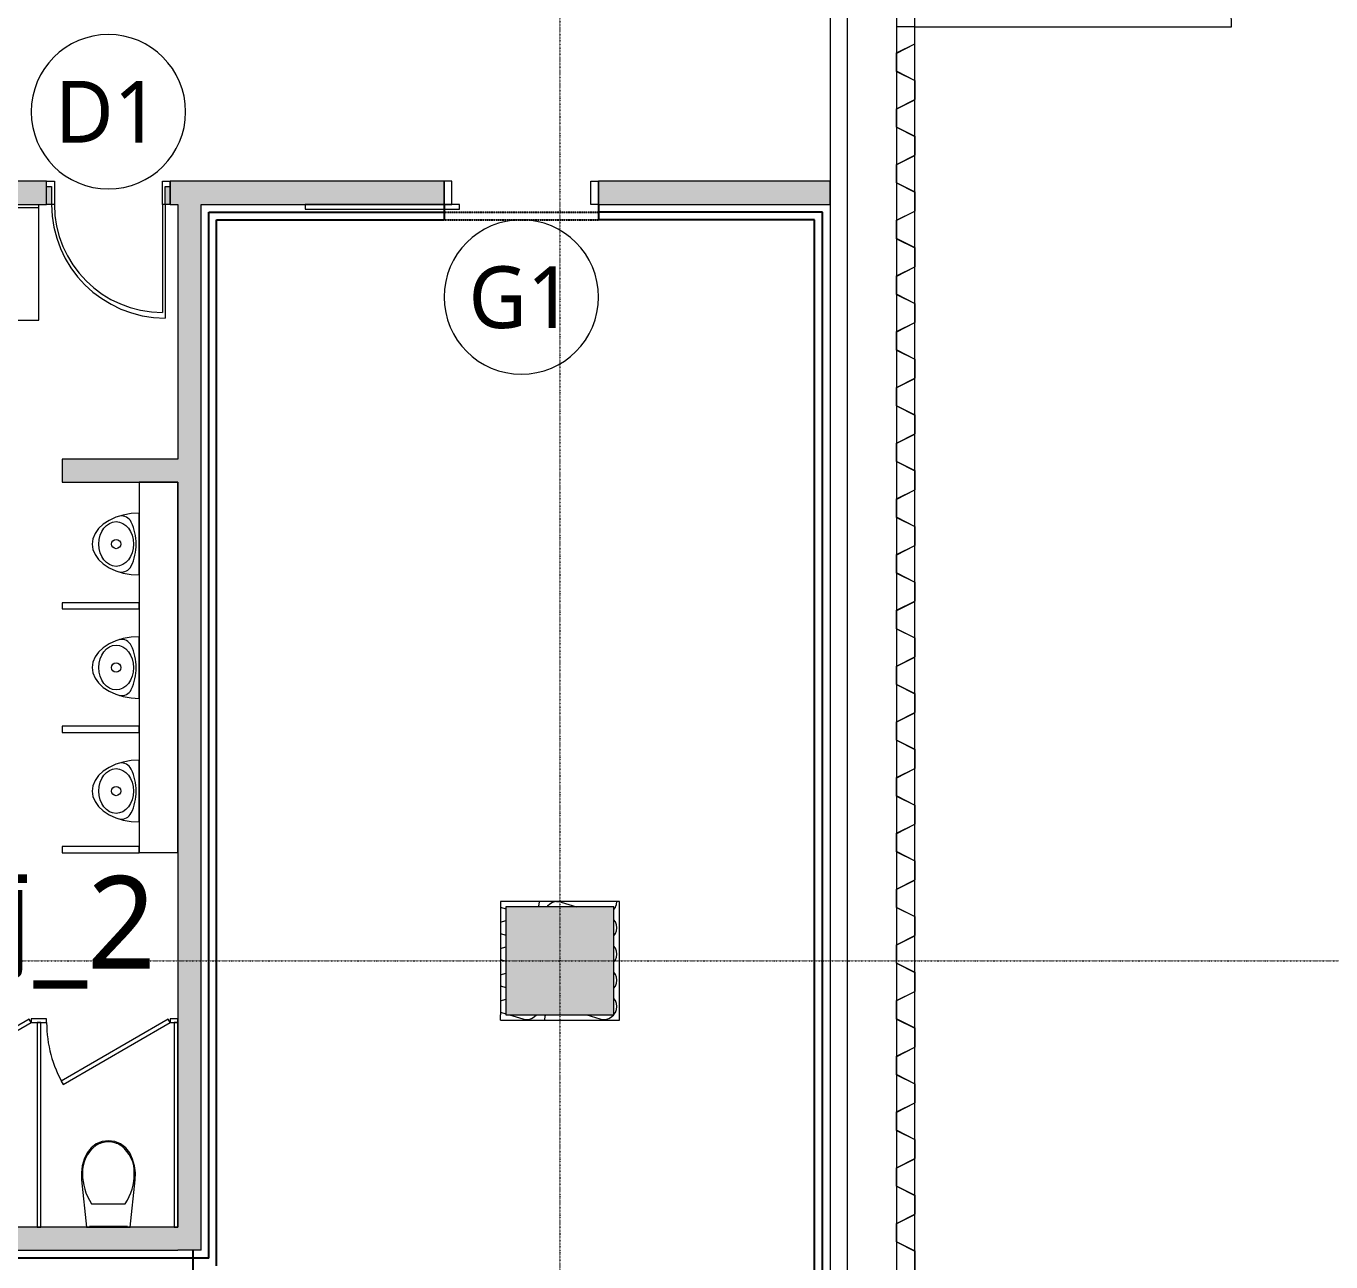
# Model space of a CAD drawing. Extents: x -32000 to 290600, y -29000 to 131250.
# Drawn here: x 258142 to 266594, y 13050 to 21055 of the extents above; entities that cross this region are included whole.
import ezdxf
from ezdxf.enums import TextEntityAlignment as Align

# ---------------------------------------------------------------- set-up
doc = ezdxf.new("R2010")
doc.units = 0
doc.header["$LTSCALE"] = 10
for name, pattern in [('H12PL3$0$JJP_三點線', [0.9, 0.3, -0.15, 0, -0.15, 0, -0.15, 0, -0.15]), ('H12PL3$0$JJP_虛線(退縮線、投影線、地下室範圍、非屬本工程、圖面分區)', [0.45, 0.3, -0.15]), ('XFDP30$0$HIDDEN2', [0.1875, 0.125, -0.0625]), ('XFM7P30ICA$0$H12PL3$0$JJP_三點線', [0.9, 0.3, -0.15, 0, -0.15, 0, -0.15, 0, -0.15]), ('XFM7P30ICA$0$H12PL3$0$JJP_虛線(退縮線、投影線、地下室範圍、非屬本工程、圖面分區)', [0.45, 0.3, -0.15]), ('XFM7P30ICA$0$XFDP30$0$HIDDEN2', [0.1875, 0.125, -0.0625])]:
    doc.linetypes.add(name, pattern=pattern)
for name, color, linetype in [('H12PL3$0$A-OBJE-TOIL.3D', 252, 'Continuous'), ('H12PL3$0$A-WALL-EX', 252, 'Continuous'), ('H12PL3$0$A-WALL-IN', 252, 'Continuous'), ('H12PL3$0$A-ZONE', 252, 'Continuous'), ('H12PL3$0$Door', 252, 'Continuous'), ('H12PL3$0$S-COL', 252, 'Continuous'), ('H12PL3$0$S-GRID', 252, 'Continuous'), ('XFDP30$0$A-C1-PVC (8K於 50K時拆除)', 2, 'XFDP30$0$ZIGZAG'), ('XFDP30$0$A-W-P1S (50K)', 2, 'Continuous'), ('XFM7P30ICA$0$H12PL3$0$A-OBJE-TOIL.3D', 252, 'Continuous'), ('XFM7P30ICA$0$H12PL3$0$A-WALL-EX', 252, 'Continuous'), ('XFM7P30ICA$0$H12PL3$0$A-WALL-IN', 252, 'Continuous'), ('XFM7P30ICA$0$H12PL3$0$D label', 252, 'Continuous'), ('XFM7P30ICA$0$H12PL3$0$Door', 252, 'Continuous'), ('XFM7P30ICA$0$H12PL3$0$Hattch', 252, 'Continuous'), ('XFM7P30ICA$0$H12PL3$0$S-COL', 252, 'Continuous'), ('XFM7P30ICA$0$H12PL3$0$S-GRID', 252, 'Continuous'), ('XFM7P30ICA$0$XFDP30$0$A-W-P1S (50K)', 2, 'Continuous')]:
    doc.layers.add(name, color=color, linetype=linetype)
doc.styles.add('H12PL3$0$Standard', font='', dxfattribs={"width": 0.8})
doc.styles.add('XFM7P30ICA$0$H12PL3$0$Standard', font='isocp.shx', dxfattribs={"bigfont": 'chineset.shx'})
doc.styles.get('H12PL3$0$Standard').set_extended_font_data('Microsoft JhengHei')
doc.linetypes.add('XFDP30$0$ZIGZAG', pattern='A,0.0001,-0.2,[131,ltypeshp.shx,S=0.2,R=0,X=-0.2,Y=0],-0.4,[131,ltypeshp.shx,S=0.2,R=180,X=0.2,Y=0],-0.2', length=0.8001)

# ---------------------------------------------------------------- blocks, each defined once
blk = doc.blocks.new('XFDP30')
at = {"layer": 'XFDP30$0$A-C1-PVC (8K於 50K時拆除)', "ltscale": 0.25}
blk.add_line((259225, 10800), (259225, 13125), dxfattribs=at)
at = {"layer": 'XFDP30$0$A-W-P1S (50K)'}
for p, q in [((260850, 19900), (260850, 19800)), ((261850, 19900), (261850, 19800)), ((259325, 19850), (260850, 19850)), ((259325, 13075), (259325, 19850)), ((259375, 19800), (260850, 19800)), ((259375, 13025), (259375, 19800)), ((263300, 19850), (261850, 19850)), ((263250, 19800), (261850, 19800)), ((263250, -2000), (263250, 19800)), ((263300, -2050), (263300, 19850)), ((259325, 13075), (252475, 13075))]:
    blk.add_line(p, q, dxfattribs=at)
at = {"layer": 'XFDP30$0$A-W-P1S (50K)', "linetype": 'XFDP30$0$HIDDEN2'}
for p, q in [((260850, 19850), (261850, 19850)), ((260850, 19800), (261850, 19800))]:
    blk.add_line(p, q, dxfattribs=at)
blk = doc.blocks.new('H12PL3')
at = {"layer": 'H12PL3$0$A-OBJE-TOIL.3D', "lineweight": 0}
for p, q in [((258175, 14625), (258175, 14600)), ((258225, 14625), (258175, 14625)), ((258275, 14625), (258225, 14625)), ((258275, 14600), (258275, 14625)), ((258175, 14600), (258225, 14600)), ((258225, 14600), (258275, 14600)), ((258566.06, 13426.41), (258675, 13426.41)), ((258675, 13426.41), (258783.94, 13426.41))]:
    blk.add_line(p, q, dxfattribs=at)
at = {"layer": 'H12PL3$0$A-OBJE-TOIL.3D', "lineweight": 0, "flags": 128}
for points in [[(259125, 18100), (258875, 18100)], [(258875, 18100), (258875, 15700)], [(259125, 15700), (259125, 18100)], [(259125, 15700), (258875, 15700)]]:
    blk.add_lwpolyline(points, dxfattribs=at)
for points in [[(258875.2, 17900), (258822.24, 17896.97), (258770.88, 17887.95), (258722.7, 17873.22), (258679.14, 17853.23), (258641.55, 17828.58), (258611.05, 17800.03), (258588.58, 17768.43), (258574.82, 17734.76), (258570.18, 17700.03), (258574.81, 17665.3), (258588.57, 17631.62), (258611.03, 17600.03), (258641.52, 17571.47), (258679.11, 17546.81), (258722.66, 17526.81), (258770.85, 17512.07), (258822.2, 17503.04), (258875.16, 17500), (258875.18, 17700)], [(258875.14, 17280), (258875.14, 17320), (258375.14, 17320.05), (258375.14, 17280.05)], [(258875.12, 17100), (258822.16, 17096.97), (258770.8, 17087.95), (258722.62, 17073.22), (258679.07, 17053.23), (258641.47, 17028.58), (258610.97, 17000.03), (258588.5, 16968.43), (258574.74, 16934.76), (258570.1, 16900.03), (258574.73, 16865.3), (258588.49, 16831.62), (258610.95, 16800.03), (258641.45, 16771.47), (258679.04, 16746.81), (258722.59, 16726.81), (258770.77, 16712.07), (258822.12, 16703.04), (258875.08, 16700), (258875.1, 16900)], [(258875.06, 16480), (258875.06, 16520), (258375.06, 16520.05), (258375.06, 16480.05)], [(258875.04, 16300), (258822.08, 16296.97), (258770.73, 16287.95), (258722.54, 16273.22), (258678.99, 16253.23), (258641.39, 16228.58), (258610.9, 16200.03), (258588.42, 16168.43), (258574.66, 16134.76), (258570.02, 16100.03), (258574.65, 16065.3), (258588.41, 16031.62), (258610.88, 16000.03), (258641.37, 15971.47), (258678.96, 15946.81), (258722.51, 15926.81), (258770.69, 15912.07), (258822.04, 15903.04), (258875, 15900), (258875.02, 16100)], [(258874.99, 15700), (258874.99, 15740), (258374.99, 15740.05), (258374.99, 15700.05)], [(259075, 14625), (259075, 14600), (259125, 14600), (259125, 14625)], [(258162.5, 14621.65), (257469.68, 14221.65), (257482.18, 14200), (258175, 14600)], [(258212.5, 13275), (258237.5, 13275), (258237.5, 14600), (258212.5, 14600)], [(259062.5, 14621.65), (258369.68, 14221.65), (258382.18, 14200), (259075, 14600)], [(259100, 13275), (259125, 13275), (259125, 14600), (259100, 14600)], [(258844.42, 13671.75), (258832.02, 13715.28), (258813, 13756.35), (258787.4, 13788.89), (258754.36, 13813.85), (258716.05, 13829.56), (258675, 13835), (258633.95, 13829.56), (258595.64, 13813.85), (258562.6, 13788.89), (258537, 13756.35), (258517.98, 13715.28), (258505.58, 13671.75), (258500.09, 13626.82), (258501.65, 13581.59), (258534.03, 13275), (258815.97, 13275), (258848.35, 13581.59), (258849.91, 13626.82)], [(258552, 13275), (258798, 13275), (258798, 13280), (258552, 13280)]]:
    blk.add_lwpolyline(points, close=True, dxfattribs=at)
at = {"layer": 'H12PL3$0$A-OBJE-TOIL.3D', "lineweight": 0}
for centre in [(258725.18, 17700.01), (258725.1, 16900.01), (258725.02, 16100.01)]:
    blk.add_circle(centre, 30, dxfattribs=at)
for centre, radius, start, end in [((258759.92, 17811.8), 70.02, 25.447022, 100.808974), ((258525.03, 17700.03), 330.15, 359.994444, 25.447022), ((258525.03, 17700.03), 330.15, 334.541866, 359.994444), ((258759.9, 17588.22), 70.02, 259.179914, 334.541864), ((258759.84, 17011.8), 70.02, 25.447022, 100.808974), ((258524.95, 16900.03), 330.15, 359.994444, 25.447022), ((258524.95, 16900.03), 330.15, 334.541866, 359.994444), ((258759.82, 16788.22), 70.02, 259.179914, 334.541864), ((258759.77, 16211.8), 70.02, 25.447022, 100.808974), ((258524.87, 16100.03), 330.15, 359.994444, 25.447022), ((258524.87, 16100.03), 330.15, 334.541866, 359.994444), ((258759.74, 15988.22), 70.02, 259.179914, 334.541864), ((259075, 14600), 800, 180, 210)]:
    blk.add_arc(centre, radius, start, end, dxfattribs=at)
for centre in [(258725.18, 17700.01), (258725.1, 16900.01), (258725.02, 16100.01)]:
    blk.add_ellipse(centre, major_axis=(0.01, 145), ratio=0.7724138, dxfattribs=at)
for centre, major_axis, start_param, end_param in [((258764.46, 13635.77), (256.9, 0), 2.2967315, 3.1973201), ((258675.81, 13706.16), (138.52, 0), 1.5766572, 2.203301), ((258674.19, 13706.16), (138.52, 0), 0.9382918, 1.5649356), ((258585.54, 13635.77), (256.9, 0), 6.2274541, 7.1280426), ((258933.1, 13614.44), (425.25, 0), 3.1179745, 3.6709951), ((258416.9, 13614.44), (425.25, 0), 5.7537806, 6.3068011)]:
    blk.add_ellipse(centre, major_axis=major_axis, ratio=0.8755459, start_param=start_param, end_param=end_param, dxfattribs=at)
at = {"layer": 'H12PL3$0$A-WALL-EX', "linetype": 'H12PL3$0$JJP_虛線(退縮線、投影線、地下室範圍、非屬本工程、圖面分區)', "lineweight": 0}
blk.add_line((263900, -2530), (263900, 30380), dxfattribs=at)
at = {"layer": 'H12PL3$0$A-WALL-EX', "lineweight": 0}
for p, q in [((263785, 21050), (263780, 21050)), ((263900, 21050), (263785, 21050))]:
    blk.add_line(p, q, dxfattribs=at)
at = {"layer": 'H12PL3$0$A-WALL-EX', "linetype": 'H12PL3$0$JJP_虛線(退縮線、投影線、地下室範圍、非屬本工程、圖面分區)', "lineweight": 0, "flags": 128}
for points in [[(263900.03, -2650.03), (263900.03, 30500)], [(263780, 30380), (263780, -2530)], [(263780, 30380), (263780, -2530)], [(263900, -2650), (263900, 30380)]]:
    blk.add_lwpolyline(points, dxfattribs=at)
at = {"layer": 'H12PL3$0$A-WALL-EX', "lineweight": 0, "flags": 128}
for points in [[(263780, 21050), (263780, -2530)], [(263900, -2650), (263900, 21050)]]:
    blk.add_lwpolyline(points, dxfattribs=at)
at = {"layer": 'H12PL3$0$A-WALL-IN', "lineweight": 0}
for p, q in [((258275, 19900), (258275, 20050)), ((259075, 19900), (259075, 20050)), ((260850, 19900), (260850, 20050)), ((261850, 19900), (261850, 20050))]:
    blk.add_line(p, q, dxfattribs=at)
at = {"layer": 'H12PL3$0$A-WALL-IN', "lineweight": 0, "flags": 128}
for points in [[(263350, 26150), (263350, -2100)], [(263462.5, -2100), (263462.5, 26150)], [(258275, 20050), (256425, 20050)], [(259125, 20050), (259075, 20050)], [(259275, 20050), (259125, 20050)], [(260850, 20050), (259275, 20050)], [(263350, 20050), (261850, 20050)], [(263350, 19900), (263350, 20050)], [(256425, 19900), (258275, 19900)], [(259075, 19900), (259125, 19900)], [(259125, 19900), (259125, 18250)], [(259275, 19900), (260850, 19900)], [(259275, 13125), (259275, 19900)], [(261850, 19900), (263350, 19900)], [(259125, 18250), (258375.13, 18250)], [(258375.13, 18250), (258375.13, 18100)], [(258375.13, 18100), (259125, 18100)], [(259125, 18100), (259125, 13275)], [(261215, 15385), (261215, 15350)], [(261950, 15385), (261215, 15385)], [(261985, 15385), (261950, 15385)], [(261985, 14650), (261985, 15385)], [(261215, 15350), (261215, 14650)], [(261215, 14615), (261215, 14650)], [(261985, 14615), (261985, 14650)], [(261215, 14615), (261985, 14615)], [(259125, 13275), (256425, 13275)], [(252675, 13125), (259125, 13125)], [(259275, 13125), (259125, 13125)]]:
    blk.add_lwpolyline(points, dxfattribs=at)
at = {"layer": 'H12PL3$0$Door', "lineweight": 0}
for p, q in [((263785, 21050), (263780, 21050)), ((263900, 21050), (263785, 21050)), ((263900, 21050), (263785, 21050)), ((263900, 21050), (265950, 21050)), ((258275, 20050), (258325, 20050)), ((258275, 19900), (258275, 20050)), ((258275, 19900), (258275, 20050)), ((258275, 19900), (258275, 20050)), ((258325, 20050), (258325, 19900)), ((259025, 19900), (259025, 20050)), ((259025, 20050), (259075, 20050)), ((259075, 20050), (259075, 19900)), ((259075, 19900), (259075, 20050)), ((259075, 19900), (259075, 20050)), ((260900, 20050), (260850, 20050)), ((260850, 20050), (260850, 19900)), ((260900, 19900), (260900, 20050)), ((261800, 19900), (261800, 20050)), ((261800, 20050), (261850, 20050)), ((261850, 20050), (261850, 19900)), ((258325, 19900), (258275, 19900)), ((259075, 19900), (259025, 19900)), ((259025, 19900), (259025, 19200)), ((260950, 19900), (259950, 19900)), ((259950, 19900), (259950, 19870)), ((259950, 19870), (260950, 19870)), ((260850, 19900), (260900, 19900)), ((260950, 19870), (260950, 19900)), ((261850, 19900), (261800, 19900))]:
    blk.add_line(p, q, dxfattribs=at)
for centre, radius, start, end in [((263900, 21050), 2050, 0, 90), ((259025, 19900), 700, 180, 270)]:
    blk.add_arc(centre, radius, start, end, dxfattribs=at)
at = {"layer": 'H12PL3$0$S-COL', "lineweight": 0, "flags": 128}
blk.add_lwpolyline([(261250, 14650), (261950, 14650), (261950, 15350), (261250, 15350)], close=True, dxfattribs=at)
at = {"layer": 'H12PL3$0$S-GRID', "linetype": 'H12PL3$0$JJP_三點線', "lineweight": 0}
for p, q in [((261600, 128250), (261600, -28000)), ((-29000, 15000), (289600, 15000))]:
    blk.add_line(p, q, dxfattribs=at)
blk.add_blockref('XFDP30', (0, 0))
at = {"layer": 'H12PL3$0$A-ZONE', "style": 'H12PL3$0$Standard'}
blk.add_text('男廁_2', height=600, dxfattribs=at).set_placement((257768.2, 15549.94), align=Align.TOP_CENTER)
blk = doc.blocks.new('XFM7P30ICA$0$XFDP30')
at = {"layer": 'XFM7P30ICA$0$XFDP30$0$A-W-P1S (50K)'}
for p, q in [((260850, 19900), (260850, 19800)), ((261850, 19900), (261850, 19800)), ((259325, 19850), (260850, 19850)), ((259325, 13075), (259325, 19850)), ((259375, 19800), (260850, 19800)), ((259375, 13025), (259375, 19800)), ((263300, 19850), (261850, 19850)), ((263250, 19800), (261850, 19800)), ((263250, -2000), (263250, 19800)), ((263300, -2050), (263300, 19850)), ((259325, 13075), (252475, 13075))]:
    blk.add_line(p, q, dxfattribs=at)
at = {"layer": 'XFM7P30ICA$0$XFDP30$0$A-W-P1S (50K)', "linetype": 'XFM7P30ICA$0$XFDP30$0$HIDDEN2'}
for p, q in [((260850, 19850), (261850, 19850)), ((260850, 19800), (261850, 19800))]:
    blk.add_line(p, q, dxfattribs=at)
blk = doc.blocks.new('XFM7P30ICA$0$H12PL3')
at = {"layer": 'XFM7P30ICA$0$H12PL3$0$Hattch', "linetype": 'Continuous', "lineweight": 0}
for points in [[(256425, 20050), (256425, 19900), (258275, 19900), (258275, 20050)], [(259075, 20050), (259075, 19900), (259125, 19900), (259125, 20050)], [(259125, 20050), (259125, 19900), (259275, 20050)], [(259125, 19900), (259275, 19900), (259275, 20050)], [(259275, 19900), (260850, 19900), (260850, 20050), (259275, 20050)], [(261850, 20050), (261850, 19900), (263350, 19900), (263350, 20050)], [(258275, 20015), (258275, 19900), (258307, 19900), (258307, 20015)], [(259075, 19900), (259075, 20015), (259043, 20015), (259043, 19900)], [(259275, 13275), (259275, 19900), (259125, 19900), (259125, 13275)], [(258375.13, 18100), (259125, 18100), (259125, 18250), (258375.13, 18250)], [(261250, 14650), (261950, 14650), (261950, 15350), (261250, 15350)], [(252675, 13125), (259125, 13125), (259125, 13275), (252675, 13275)], [(259125, 13125), (259275, 13125), (259125, 13275)], [(259275, 13275), (259125, 13275), (259275, 13125)]]:
    blk.add_hatch(color=256, dxfattribs=at).paths.add_polyline_path(points)
at = {"layer": 'XFM7P30ICA$0$H12PL3$0$A-OBJE-TOIL.3D', "lineweight": 0}
for p, q in [((256425, 19900), (258225, 19900)), ((256425, 19880), (258225, 19880)), ((258225, 19150), (258225, 19900)), ((256425, 19150), (258225, 19150)), ((258175, 14625), (258175, 14600)), ((258225, 14625), (258175, 14625)), ((258275, 14625), (258225, 14625)), ((258275, 14600), (258275, 14625)), ((258175, 14600), (258225, 14600)), ((258225, 14600), (258275, 14600)), ((258566.06, 13426.41), (258675, 13426.41)), ((258675, 13426.41), (258783.94, 13426.41))]:
    blk.add_line(p, q, dxfattribs=at)
at = {"layer": 'XFM7P30ICA$0$H12PL3$0$A-OBJE-TOIL.3D', "lineweight": 0, "flags": 128}
for points in [[(259125, 18100), (258875, 18100)], [(258875, 18100), (258875, 15700)], [(259125, 15700), (259125, 18100)], [(259125, 15700), (258875, 15700)]]:
    blk.add_lwpolyline(points, dxfattribs=at)
for points in [[(258875.2, 17900), (258822.24, 17896.97), (258770.88, 17887.95), (258722.7, 17873.22), (258679.14, 17853.23), (258641.55, 17828.58), (258611.05, 17800.03), (258588.58, 17768.43), (258574.82, 17734.76), (258570.18, 17700.03), (258574.81, 17665.3), (258588.57, 17631.62), (258611.03, 17600.03), (258641.52, 17571.47), (258679.11, 17546.81), (258722.66, 17526.81), (258770.85, 17512.07), (258822.2, 17503.04), (258875.16, 17500), (258875.18, 17700)], [(258875.14, 17280), (258875.14, 17320), (258375.14, 17320.05), (258375.14, 17280.05)], [(258875.12, 17100), (258822.16, 17096.97), (258770.8, 17087.95), (258722.62, 17073.22), (258679.07, 17053.23), (258641.47, 17028.58), (258610.97, 17000.03), (258588.5, 16968.43), (258574.74, 16934.76), (258570.1, 16900.03), (258574.73, 16865.3), (258588.49, 16831.62), (258610.95, 16800.03), (258641.45, 16771.47), (258679.04, 16746.81), (258722.59, 16726.81), (258770.77, 16712.07), (258822.12, 16703.04), (258875.08, 16700), (258875.1, 16900)], [(258875.06, 16480), (258875.06, 16520), (258375.06, 16520.05), (258375.06, 16480.05)], [(258875.04, 16300), (258822.08, 16296.97), (258770.73, 16287.95), (258722.54, 16273.22), (258678.99, 16253.23), (258641.39, 16228.58), (258610.9, 16200.03), (258588.42, 16168.43), (258574.66, 16134.76), (258570.02, 16100.03), (258574.65, 16065.3), (258588.41, 16031.62), (258610.88, 16000.03), (258641.37, 15971.47), (258678.96, 15946.81), (258722.51, 15926.81), (258770.69, 15912.07), (258822.04, 15903.04), (258875, 15900), (258875.02, 16100)], [(258874.99, 15700), (258874.99, 15740), (258374.99, 15740.05), (258374.99, 15700.05)], [(259075, 14625), (259075, 14600), (259125, 14600), (259125, 14625)], [(258162.5, 14621.65), (257469.68, 14221.65), (257482.18, 14200), (258175, 14600)], [(258212.5, 13275), (258237.5, 13275), (258237.5, 14600), (258212.5, 14600)], [(259062.5, 14621.65), (258369.68, 14221.65), (258382.18, 14200), (259075, 14600)], [(259100, 13275), (259125, 13275), (259125, 14600), (259100, 14600)], [(258844.42, 13671.75), (258832.02, 13715.28), (258813, 13756.35), (258787.4, 13788.89), (258754.36, 13813.85), (258716.05, 13829.56), (258675, 13835), (258633.95, 13829.56), (258595.64, 13813.85), (258562.6, 13788.89), (258537, 13756.35), (258517.98, 13715.28), (258505.58, 13671.75), (258500.09, 13626.82), (258501.65, 13581.59), (258534.03, 13275), (258815.97, 13275), (258848.35, 13581.59), (258849.91, 13626.82)], [(258552, 13275), (258798, 13275), (258798, 13280), (258552, 13280)]]:
    blk.add_lwpolyline(points, close=True, dxfattribs=at)
at = {"layer": 'XFM7P30ICA$0$H12PL3$0$A-OBJE-TOIL.3D', "lineweight": 0}
for centre in [(258725.18, 17700.01), (258725.1, 16900.01), (258725.02, 16100.01)]:
    blk.add_circle(centre, 30, dxfattribs=at)
for centre, radius, start, end in [((258759.92, 17811.8), 70.02, 25.447022, 100.808974), ((258525.03, 17700.03), 330.15, 359.994444, 25.447022), ((258525.03, 17700.03), 330.15, 334.541866, 359.994444), ((258759.9, 17588.22), 70.02, 259.179914, 334.541864), ((258759.84, 17011.8), 70.02, 25.447022, 100.808974), ((258524.95, 16900.03), 330.15, 359.994444, 25.447022), ((258524.95, 16900.03), 330.15, 334.541866, 359.994444), ((258759.82, 16788.22), 70.02, 259.179914, 334.541864), ((258759.77, 16211.8), 70.02, 25.447022, 100.808974), ((258524.87, 16100.03), 330.15, 359.994444, 25.447022), ((258524.87, 16100.03), 330.15, 334.541866, 359.994444), ((258759.74, 15988.22), 70.02, 259.179914, 334.541864), ((259075, 14600), 800, 180, 210)]:
    blk.add_arc(centre, radius, start, end, dxfattribs=at)
for centre in [(258725.18, 17700.01), (258725.1, 16900.01), (258725.02, 16100.01)]:
    blk.add_ellipse(centre, major_axis=(0.01, 145), ratio=0.7724138, dxfattribs=at)
for centre, major_axis, start_param, end_param in [((258764.46, 13635.77), (256.9, 0), 2.2967315, 3.1973201), ((258675.81, 13706.16), (138.52, 0), 1.5766572, 2.203301), ((258674.19, 13706.16), (138.52, 0), 0.9382918, 1.5649356), ((258585.54, 13635.77), (256.9, 0), 6.2274541, 7.1280426), ((258933.1, 13614.44), (425.25, 0), 3.1179745, 3.6709951), ((258416.9, 13614.44), (425.25, 0), 5.7537806, 6.3068011)]:
    blk.add_ellipse(centre, major_axis=major_axis, ratio=0.8755459, start_param=start_param, end_param=end_param, dxfattribs=at)
at = {"layer": 'XFM7P30ICA$0$H12PL3$0$A-WALL-EX', "linetype": 'XFM7P30ICA$0$H12PL3$0$JJP_虛線(退縮線、投影線、地下室範圍、非屬本工程、圖面分區)', "lineweight": 0}
blk.add_line((263900, -2530), (263900, 30380), dxfattribs=at)
at = {"layer": 'XFM7P30ICA$0$H12PL3$0$A-WALL-EX', "lineweight": 0}
for p, q in [((263785, 21050), (263780, 21050)), ((263900, 21050), (263785, 21050))]:
    blk.add_line(p, q, dxfattribs=at)
at = {"layer": 'XFM7P30ICA$0$H12PL3$0$A-WALL-EX', "linetype": 'XFM7P30ICA$0$H12PL3$0$JJP_虛線(退縮線、投影線、地下室範圍、非屬本工程、圖面分區)', "lineweight": 0, "flags": 128}
for points in [[(263900.03, -2650.03), (263900.03, 30500)], [(263780, 30380), (263780, -2530)], [(263780, 30380), (263780, -2530)], [(263900, -2650), (263900, 30380)]]:
    blk.add_lwpolyline(points, dxfattribs=at)
at = {"layer": 'XFM7P30ICA$0$H12PL3$0$A-WALL-EX', "lineweight": 0, "flags": 128}
for points in [[(263780, 21050), (263780, -2530)], [(263900, -2650), (263900, 21050)]]:
    blk.add_lwpolyline(points, dxfattribs=at)
at = {"layer": 'XFM7P30ICA$0$H12PL3$0$A-WALL-IN', "lineweight": 0}
for p, q in [((258275, 20015), (258275, 20050)), ((259075, 20015), (259075, 20050)), ((260850, 19900), (260850, 20050)), ((261850, 19900), (261850, 20050)), ((258275, 19900), (258275, 20015)), ((259075, 19900), (259075, 20015))]:
    blk.add_line(p, q, dxfattribs=at)
at = {"layer": 'XFM7P30ICA$0$H12PL3$0$A-WALL-IN', "lineweight": 0, "flags": 128}
for points in [[(263462.5, -2100), (263462.5, 26300)], [(263350, 21850), (263350, -2100)], [(258275, 20050), (256425, 20050)], [(259125, 20050), (259075, 20050)], [(259275, 20050), (259125, 20050)], [(260850, 20050), (259275, 20050)], [(263350, 20050), (261850, 20050)], [(263350, 19900), (263350, 20050)], [(256425, 19900), (258275, 19900)], [(259075, 19900), (259125, 19900)], [(259125, 19900), (259125, 18250)], [(259275, 19900), (260850, 19900)], [(259275, 13125), (259275, 19900)], [(261850, 19900), (263350, 19900)], [(259125, 18250), (258375.13, 18250)], [(258375.13, 18250), (258375.13, 18100)], [(258375.13, 18100), (259125, 18100)], [(259125, 18100), (259125, 13275)], [(261215, 15385), (261215, 15350)], [(261950, 15385), (261215, 15385)], [(261985, 15385), (261950, 15385)], [(261985, 14650), (261985, 15385)], [(261215, 15350), (261215, 14650)], [(261215, 14615), (261215, 14650)], [(261985, 14615), (261985, 14650)], [(261215, 14615), (261985, 14615)], [(259125, 13275), (256425, 13275)], [(252675, 13125), (259125, 13125)], [(259275, 13125), (259125, 13125)]]:
    blk.add_lwpolyline(points, dxfattribs=at)
at = {"layer": 'XFM7P30ICA$0$H12PL3$0$D label', "lineweight": 0, "flags": 128}
for points in [[(258175, 20500, 1), (259175, 20500, 1)], [(260850, 19300, 1), (261850, 19300, 1)]]:
    blk.add_lwpolyline(points, format="xyb", close=True, dxfattribs=at)
at = {"layer": 'XFM7P30ICA$0$H12PL3$0$Door', "lineweight": 0}
for p, q in [((263785, 21050), (263780, 21050)), ((263900, 21050), (263785, 21050)), ((263900, 21050), (263785, 21050)), ((263900, 21050), (265950, 21050)), ((258275, 20015), (258275, 20050)), ((259075, 20015), (259075, 20050)), ((260900, 20050), (260850, 20050)), ((260850, 20050), (260850, 19900)), ((260900, 19900), (260900, 20050)), ((261800, 19900), (261800, 20050)), ((261800, 20050), (261850, 20050)), ((261850, 20050), (261850, 19900)), ((258275, 20015), (258307, 20015)), ((258275, 19900), (258275, 20015)), ((258275, 19900), (258275, 20015)), ((258275, 19900), (258275, 20015)), ((258307, 20015), (258307, 19900)), ((259043, 19900), (259043, 20015)), ((259043, 20015), (259075, 20015)), ((259075, 20015), (259075, 19900)), ((259075, 19900), (259075, 20015)), ((259075, 19900), (259075, 20015)), ((258307, 19900), (258275, 19900)), ((259075, 19900), (259043, 19900)), ((259043, 19900), (259043, 19164)), ((260950, 19900), (259950, 19900)), ((259950, 19900), (259950, 19870)), ((259950, 19870), (260950, 19870)), ((260850, 19900), (260900, 19900)), ((260950, 19870), (260950, 19900)), ((261850, 19900), (261800, 19900))]:
    blk.add_line(p, q, dxfattribs=at)
for centre, radius, start, end in [((263900, 21050), 2050, 0, 90), ((259043, 19900), 736, 180, 270)]:
    blk.add_arc(centre, radius, start, end, dxfattribs=at)
at = {"layer": 'XFM7P30ICA$0$H12PL3$0$Hattch', "lineweight": 0}
for p, q in [((263898.32, 20941.26), (263898.32, 21050)), ((263780, 20881.06), (263898.32, 20940.22)), ((263780, 20761.06), (263780, 20881.06)), ((263781.68, 20880.02), (263900, 20939.18)), ((263781.68, 20762.1), (263781.68, 20880.02)), ((263780, 20761.06), (263898.32, 20701.9)), ((263781.68, 20762.1), (263900, 20702.94)), ((263898.32, 20580.22), (263898.32, 20701.9)), ((263900, 20702.94), (263900, 20579.18)), ((263780, 20520.02), (263898.32, 20579.18)), ((263781.68, 20518.98), (263900, 20578.14)), ((263780, 20400.02), (263780, 20520.02)), ((263781.68, 20401.06), (263781.68, 20518.98)), ((263780, 20400.02), (263898.32, 20340.86)), ((263781.68, 20401.06), (263900, 20341.9)), ((263898.32, 20219.18), (263898.32, 20340.86)), ((263900, 20341.9), (263900, 20218.14)), ((263780, 20158.98), (263898.32, 20218.14)), ((263781.68, 20157.95), (263900, 20217.11)), ((263780, 20038.98), (263780, 20158.98)), ((263781.68, 20040.02), (263781.68, 20157.95)), ((263780, 20038.98), (263898.32, 19979.82)), ((263781.68, 20040.02), (263900, 19980.86)), ((263898.32, 19858.14), (263898.32, 19979.82)), ((263900, 19980.86), (263900, 19857.11)), ((263780, 19797.95), (263898.32, 19857.11)), ((263780, 19677.95), (263780, 19797.95)), ((263781.68, 19796.91), (263900, 19856.07)), ((263781.68, 19678.98), (263781.68, 19796.91)), ((263780, 19677.95), (263898.32, 19618.79)), ((263781.68, 19678.98), (263900, 19619.82)), ((263898.32, 19497.11), (263898.32, 19618.79)), ((263900, 19619.82), (263900, 19496.07)), ((263780, 19436.91), (263898.32, 19496.07)), ((263781.68, 19435.87), (263900, 19495.03)), ((263780, 19316.91), (263780, 19436.91)), ((263781.68, 19317.95), (263781.68, 19435.87)), ((263780, 19316.91), (263898.32, 19257.75)), ((263781.68, 19317.95), (263900, 19258.79)), ((263898.32, 19136.07), (263898.32, 19257.75)), ((263900, 19258.79), (263900, 19135.03)), ((263780, 19075.87), (263898.32, 19135.03)), ((263781.68, 19074.83), (263900, 19133.99)), ((263780, 18955.87), (263780, 19075.87)), ((263781.68, 18956.91), (263781.68, 19074.83)), ((263780, 18955.87), (263898.32, 18896.71)), ((263781.68, 18956.91), (263900, 18897.75)), ((263898.32, 18775.03), (263898.32, 18896.71)), ((263900, 18897.75), (263900, 18773.99)), ((263780, 18714.83), (263898.32, 18773.99)), ((263781.68, 18713.79), (263900, 18772.95)), ((263780, 18594.83), (263780, 18714.83)), ((263781.68, 18595.87), (263781.68, 18713.79)), ((263781.68, 18595.87), (263900, 18536.71)), ((263780, 18594.83), (263898.32, 18535.67)), ((263898.32, 18413.99), (263898.32, 18535.67)), ((263900, 18536.71), (263900, 18412.95)), ((263780, 18353.79), (263898.32, 18412.95)), ((263780, 18233.79), (263780, 18353.79)), ((263781.68, 18352.75), (263900, 18411.91)), ((263781.68, 18234.83), (263781.68, 18352.75)), ((263780, 18233.79), (263898.32, 18174.63)), ((263781.68, 18234.83), (263900, 18175.67)), ((263898.32, 18052.95), (263898.32, 18174.63)), ((263900, 18175.67), (263900, 18051.91)), ((263780, 17992.75), (263898.32, 18051.91)), ((263781.68, 17991.72), (263900, 18050.88)), ((263780, 17872.75), (263780, 17992.75)), ((263781.68, 17873.79), (263781.68, 17991.72)), ((263780, 17872.75), (263898.32, 17813.59)), ((263781.68, 17873.79), (263900, 17814.63)), ((263898.32, 17691.91), (263898.32, 17813.59)), ((263900, 17814.63), (263900, 17690.88)), ((263780, 17631.72), (263898.32, 17690.88)), ((263781.68, 17630.68), (263900, 17689.84)), ((263780, 17511.72), (263780, 17631.72)), ((263781.68, 17512.75), (263781.68, 17630.68)), ((263780, 17511.72), (263898.32, 17452.56)), ((263781.68, 17512.75), (263900, 17453.59)), ((263898.32, 17330.88), (263898.32, 17452.56)), ((263900, 17453.59), (263900, 17329.84)), ((263780, 17270.68), (263898.32, 17329.84)), ((263781.68, 17269.64), (263900, 17328.8)), ((263780, 17150.68), (263780, 17270.68)), ((263781.68, 17151.72), (263781.68, 17269.64)), ((263780, 17150.68), (263898.32, 17091.52)), ((263781.68, 17151.72), (263900, 17092.56)), ((263898.32, 16969.84), (263898.32, 17091.52)), ((263900, 17092.56), (263900, 16968.8)), ((263780, 16909.64), (263898.32, 16968.8)), ((263780, 16789.64), (263780, 16909.64)), ((263781.68, 16908.6), (263900, 16967.76)), ((263781.68, 16790.68), (263781.68, 16908.6)), ((263780, 16789.64), (263898.32, 16730.48)), ((263781.68, 16790.68), (263900, 16731.52)), ((263898.32, 16608.8), (263898.32, 16730.48)), ((263900, 16731.52), (263900, 16607.76)), ((263780, 16548.6), (263898.32, 16607.76)), ((263781.68, 16547.56), (263900, 16606.72)), ((263780, 16428.6), (263780, 16548.6)), ((263781.68, 16429.64), (263781.68, 16547.56)), ((263780, 16428.6), (263898.32, 16369.44)), ((263781.68, 16429.64), (263900, 16370.48)), ((263898.32, 16247.76), (263898.32, 16369.44)), ((263900, 16370.48), (263900, 16246.72)), ((263780, 16187.56), (263898.32, 16246.72)), ((263781.68, 16186.53), (263900, 16245.69)), ((263780, 16067.56), (263780, 16187.56)), ((263781.68, 16068.6), (263781.68, 16186.53)), ((263780, 16067.56), (263898.32, 16008.4)), ((263781.68, 16068.6), (263900, 16009.44)), ((263898.32, 15886.72), (263898.32, 16008.4)), ((263900, 16009.44), (263900, 15885.69)), ((263780, 15826.53), (263898.32, 15885.69)), ((263780, 15706.53), (263780, 15826.53)), ((263781.68, 15825.49), (263900, 15884.65)), ((263781.68, 15707.56), (263781.68, 15825.49)), ((263780, 15706.53), (263898.32, 15647.37)), ((263781.68, 15707.56), (263900, 15648.4)), ((263898.32, 15525.69), (263898.32, 15647.37)), ((263900, 15648.4), (263900, 15524.65)), ((263780, 15465.49), (263898.32, 15524.65)), ((263781.68, 15464.45), (263900, 15523.61)), ((261465.71, 15364.74), (261468, 15384.24)), ((261468, 15384.24), (261467.91, 15385)), ((261589.66, 15384.07), (261570.06, 15383.04)), ((261578.5, 15385), (261589.66, 15384.41)), ((261589.66, 15384.41), (261592.86, 15385)), ((261608.98, 15380.53), (261589.66, 15384.07)), ((261965.84, 15365.84), (261968, 15384.24)), ((261968, 15384.24), (261967.91, 15385)), ((263780, 15345.49), (263780, 15465.49)), ((263781.68, 15346.53), (263781.68, 15464.45)), ((261215, 15347.96), (261250, 15337.2)), ((261460.32, 15350), (261465.71, 15364.74)), ((261519.85, 15354.32), (261517, 15350)), ((261534.18, 15367.75), (261519.85, 15354.32)), ((261551.22, 15377.5), (261534.18, 15367.75)), ((261570.06, 15383.04), (261551.22, 15377.5)), ((261608.98, 15380.53), (261708.35, 15350)), ((261950, 15332.72), (261958.97, 15346.3)), ((261958.97, 15346.3), (261960.32, 15350)), ((261960.32, 15350), (261965.71, 15364.74)), ((261965.71, 15364.74), (261965.84, 15365.84)), ((263780, 15345.49), (263898.32, 15286.33)), ((263781.68, 15346.53), (263900, 15287.37)), ((261215, 15250.52), (261250, 15261.28)), ((261958.97, 15252.18), (261950, 15265.76)), ((261965.71, 15233.74), (261958.97, 15252.18)), ((261968, 15214.24), (261965.71, 15233.74)), ((263898.32, 15164.65), (263898.32, 15286.33)), ((263900, 15287.37), (263900, 15163.61)), ((261215, 15177.96), (261250, 15167.2)), ((261950, 15162.72), (261958.97, 15176.3)), ((261958.97, 15176.3), (261965.71, 15194.74)), ((261965.71, 15194.74), (261968, 15214.24)), ((263780, 15104.45), (263898.32, 15163.61)), ((263781.68, 15103.41), (263900, 15162.57)), ((261215, 15080.52), (261250, 15091.28)), ((261958.97, 15082.18), (261950, 15095.76)), ((261965.71, 15063.74), (261958.97, 15082.18)), ((261968, 15044.24), (261965.71, 15063.74)), ((263780, 14984.45), (263780, 15104.45)), ((263781.68, 14985.49), (263781.68, 15103.41)), ((261215, 15007.96), (261250, 14997.2)), ((261950, 14992.72), (261958.97, 15006.3)), ((261958.97, 15006.3), (261965.71, 15024.74)), ((261965.71, 15024.74), (261968, 15044.24)), ((263780, 14984.45), (263898.32, 14925.29)), ((263781.68, 14985.49), (263900, 14926.33)), ((261215, 14910.52), (261250, 14921.28)), ((261958.97, 14912.18), (261950, 14925.76)), ((261965.71, 14893.74), (261958.97, 14912.18)), ((261968, 14874.24), (261965.71, 14893.74)), ((263898.32, 14803.61), (263898.32, 14925.29)), ((263900, 14926.33), (263900, 14802.57)), ((261215, 14837.96), (261250, 14827.2)), ((261950, 14822.72), (261958.97, 14836.3)), ((261958.97, 14836.3), (261965.71, 14854.74)), ((261965.71, 14854.74), (261968, 14874.24)), ((263780, 14743.41), (263898.32, 14802.57)), ((263781.68, 14742.37), (263900, 14801.53)), ((261215, 14740.52), (261250, 14751.28)), ((261958.97, 14742.18), (261950, 14755.76)), ((261965.71, 14723.74), (261958.97, 14742.18)), ((261968, 14704.24), (261965.71, 14723.74)), ((263780, 14623.41), (263780, 14743.41)), ((263781.68, 14624.45), (263781.68, 14742.37)), ((261215, 14667.96), (261250, 14657.2)), ((261273.45, 14650), (261359.02, 14623.71)), ((261359.02, 14623.71), (261378.34, 14620.17)), ((261397.94, 14621.2), (261416.78, 14626.74)), ((261416.78, 14626.74), (261433.82, 14636.49)), ((261433.82, 14636.49), (261448.15, 14649.92)), ((261448.15, 14649.92), (261448.2, 14650)), ((261502.29, 14639.5), (261500, 14620)), ((261506.13, 14650), (261502.29, 14639.5)), ((261773.45, 14650), (261859.02, 14623.71)), ((261859.02, 14623.71), (261878.34, 14620.17)), ((261897.94, 14621.2), (261916.78, 14626.74)), ((261916.78, 14626.74), (261933.82, 14636.49)), ((261933.82, 14636.49), (261948.15, 14649.92)), ((261948.15, 14649.92), (261948.2, 14650)), ((261950, 14652.72), (261958.97, 14666.3)), ((261958.97, 14666.3), (261965.71, 14684.74)), ((261965.71, 14684.74), (261968, 14704.24)), ((263780, 14623.41), (263898.32, 14564.25)), ((263781.68, 14624.45), (263900, 14565.29)), ((261378.34, 14618.31), (261360.3, 14615)), ((261378.34, 14620.17), (261397.94, 14621.2)), ((261397.94, 14617.28), (261378.34, 14618.31)), ((261405.69, 14615), (261397.94, 14617.28)), ((261500, 14618.48), (261500.41, 14615)), ((261878.34, 14618.31), (261860.3, 14615)), ((261878.34, 14620.17), (261897.94, 14621.2)), ((261897.94, 14617.28), (261878.34, 14618.31)), ((261905.69, 14615), (261897.94, 14617.28)), ((263898.32, 14442.57), (263898.32, 14564.25)), ((263900, 14565.29), (263900, 14441.53)), ((263780, 14382.37), (263898.32, 14441.53)), ((263780, 14262.37), (263780, 14382.37)), ((263781.68, 14381.33), (263900, 14440.49)), ((263781.68, 14263.41), (263781.68, 14381.33)), ((263780, 14262.37), (263898.32, 14203.21)), ((263781.68, 14263.41), (263900, 14204.25)), ((263898.32, 14081.53), (263898.32, 14203.21)), ((263900, 14204.25), (263900, 14080.49)), ((263780, 14021.33), (263898.32, 14080.49)), ((263781.68, 14020.3), (263900, 14079.46)), ((263780, 13901.33), (263780, 14021.33)), ((263781.68, 13902.37), (263781.68, 14020.3)), ((263780, 13901.33), (263898.32, 13842.17)), ((263781.68, 13902.37), (263900, 13843.21)), ((263898.32, 13720.49), (263898.32, 13842.17)), ((263900, 13843.21), (263900, 13719.46)), ((263780, 13660.3), (263898.32, 13719.46)), ((263781.68, 13659.26), (263900, 13718.42)), ((263780, 13540.3), (263780, 13660.3)), ((263781.68, 13541.33), (263781.68, 13659.26)), ((263780, 13540.3), (263898.32, 13481.14)), ((263781.68, 13541.33), (263900, 13482.17)), ((263898.32, 13359.46), (263898.32, 13481.14)), ((263900, 13482.17), (263900, 13358.42)), ((263780, 13299.26), (263898.32, 13358.42)), ((263781.68, 13298.22), (263900, 13357.38)), ((263780, 13179.26), (263780, 13299.26)), ((263781.68, 13180.3), (263781.68, 13298.22)), ((263780, 13179.26), (263898.32, 13120.1)), ((263781.68, 13180.3), (263900, 13121.14)), ((263898.32, 12998.42), (263898.32, 13120.1)), ((263900, 13121.14), (263900, 12997.38))]:
    blk.add_line(p, q, dxfattribs=at)
at = {"layer": 'XFM7P30ICA$0$H12PL3$0$S-COL', "lineweight": 0, "flags": 128}
blk.add_lwpolyline([(261250, 14650), (261950, 14650), (261950, 15350), (261250, 15350)], close=True, dxfattribs=at)
at = {"layer": 'XFM7P30ICA$0$H12PL3$0$S-GRID', "linetype": 'XFM7P30ICA$0$H12PL3$0$JJP_三點線', "lineweight": 0}
for p, q in [((261600, 128250), (261600, -28000)), ((-29000, 15000), (289600, 15000))]:
    blk.add_line(p, q, dxfattribs=at)
blk.add_blockref('XFM7P30ICA$0$XFDP30', (0, 0))
at = {"layer": 'XFM7P30ICA$0$H12PL3$0$D label', "lineweight": 0, "char_height": 400, "attachment_point": 7, "style": 'XFM7P30ICA$0$H12PL3$0$Standard'}
for s, insert in [('\\A1;\\pt0;{\\fMicrosoft JhengHei|b0|i0|c136|p34;D1}', (258329.05, 20300)), ('\\A1;\\pt0;{\\fMicrosoft JhengHei|b0|i0|c136|p34;G1}', (261007.51, 19093.41))]:
    blk.add_mtext(s, dxfattribs=dict(at, insert=insert))
blk = doc.blocks.new('XFM7P30ICA')
for name in ['XFM7P30ICA$0$H12PL3', 'XFM7P30ICA$0$XFDP30']:
    blk.add_blockref(name, (0, 0))

msp = doc.modelspace()

# ---------------------------------------------------------------- block references
for name in ['H12PL3', 'XFM7P30ICA']:
    msp.add_blockref(name, (0, 0))

doc.saveas('drawing.dxf')
